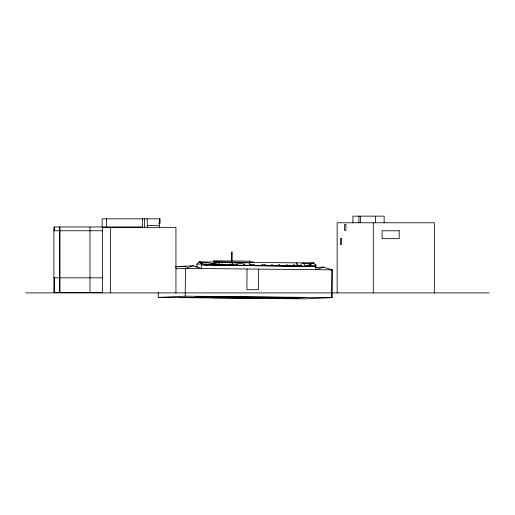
<?xml version="1.0" encoding="UTF-8"?>
<svg xmlns="http://www.w3.org/2000/svg" width="515" height="515" viewBox="0 0 515 515"><rect width="100%" height="100%" fill="white"/><g stroke="black" fill="none" stroke-linecap="round" stroke-linejoin="round"><path stroke-width="0.77" d="M175.956 268.817L185.445 268.386L332.381 269.834L332.149 297.631L305.131 298.855L158.26 297.406L158.298 292.584M158.26 297.406L185.213 296.183L185.445 268.386L193.234 265.779L201.275 268.54L201.314 263.931L199.157 261.897L196.859 264.137L196.833 267.214M249.357 262.393L226.503 265.135L202.073 264.916L202.08 263.938L196.859 264.137M213.796 260.796L213.789 261.626L217.227 261.478L217.221 262.096L213.925 262.238L213.937 260.796L249.917 261.144L249.904 262.592L253.065 262.45L253.065 261.832L249.678 261.981L249.917 261.144M216.094 265.193L213.989 265.128L214.002 264.053L216.1 264.079L216.094 265.193L233.591 265.367L231.441 262.212L233.591 265.148M232.014 251.983L231.699 260.976M232.033 260.976L231.853 251.977M236.501 265.18L236.507 264.279L237.57 264.285L237.557 265.476L243.679 265.54L243.685 264.35L244.741 264.356L244.734 265.579L309.496 266.268L309.502 264.993L311.06 265.013L311.047 266.409L315.18 266.448L315.193 265.051L315.972 265.058L315.933 269.673L323.529 267.066L331.795 269.828L331.57 297.625M247.039 268.991L246.872 289.688L258.311 289.688L258.478 269.107M301.442 266.184L301.455 264.916L300.02 264.903L300.007 266.055L294.619 266.004L294.625 264.852L293.389 264.839L293.376 265.888L287.158 265.83L287.164 264.774L286.372 264.768L286.366 265.759L279.671 265.689L279.677 264.704L278.486 264.691L278.48 265.586L272.403 265.521L272.409 264.633L271.624 264.626L271.617 265.45L265.528 265.392L265.534 264.562L264.356 264.549L264.35 265.283L263.249 265.276L263.255 264.543L261.884 264.53L261.871 265.399L254.223 265.322L254.23 264.453L252.968 264.44L252.962 265.206L251.957 265.199L251.964 264.427L250.902 264.42L250.799 265.637L248.648 262.386L250.799 265.315L230.681 265.122L230.688 264.221L229.175 264.208L229.181 265.116L223.021 265.174L223.027 264.144L221.74 264.131L221.727 265.251L315.959 266.448M305.466 266.229L313.809 263.023L315.972 265.058L305.466 266.229L303.322 262.92M312.367 263.39L313.809 263.023L199.157 261.897L204.79 264.942L213.989 265.128M214.465 263.712L205.968 265.051L205.974 263.976L204.796 263.963L204.79 264.942L200.522 263.184M249.054 262.708L252.17 262.418L248.964 262.521M175.93 266.577L193.234 265.779M315.083 267.44L323.529 267.066M330.823 269.905L332.381 269.834M301.835 263.32L313.809 263.023M199.807 268.547L201.275 268.54M158.614 223.201L160.094 223.201L160.094 218.83L102.163 218.83L102.163 227.591M147.206 225.493L159.38 225.493M53.888 230.765L102.646 230.765M53.888 277.836L102.646 277.836M102.646 292.623L53.888 292.623L53.888 226.98L142.533 226.98L142.533 218.83M25.75 292.906L489.25 292.906M217.221 262.096L247.49 262.393M249.08 262.412L253.065 262.45M217.124 262.27L229.915 262.393M178.93 266.442L186.14 266.513M194.953 266.596L197.361 266.622M175.538 266.905L177.141 266.918M185.213 296.183L332.149 297.631M185.445 268.386L186.997 268.424M201.307 264.845L202.073 264.916M201.314 263.931L203.316 264.144M199.157 261.897L226.503 265.135M218.392 262.084L219.68 263.976M298.307 266.107L296.157 262.85L298.307 266.158M434.338 292.906L434.338 222.776L337.145 222.776L337.145 292.906M384.145 222.776L384.145 216.145L352.904 216.145L352.904 222.776M375.396 216.145L375.396 222.776M373.298 222.776L373.298 292.906M360.577 216.145L360.577 222.776M358.929 216.145L358.929 222.776M175.943 292.906L175.943 227.347L102.369 227.347L102.369 292.906M159.38 218.83L159.38 227.347M147.206 218.83L147.206 227.347M144.393 218.83L144.393 227.347M110.609 227.347L110.609 292.906M106.515 218.83L106.515 226.98M89.983 226.98L89.983 292.623M59.965 226.98L59.965 292.623M59.56 226.98L59.56 292.623M54.603 226.98L54.603 230.765M54.603 277.836L54.603 292.623M180.005 297.4L204.352 297.393L180.005 297.4M205.356 296.634L195.726 297.078L295.147 298.056L304.88 297.606L205.356 296.634M261.717 297.85L254.68 298.179L213.133 297.76L220.529 297.445L261.717 297.85M282.265 298.217L278.705 298.352L295.011 298.346L282.265 298.217M345.861 224.534L344.58 224.534L344.58 230.443L345.861 230.443L345.861 224.534M399.189 230.778L382.098 230.778L382.098 238.67L399.189 238.67L399.189 230.778M341.509 238.49L340.421 238.49L340.421 244.49L341.509 244.49L341.509 238.49"/></g></svg>
